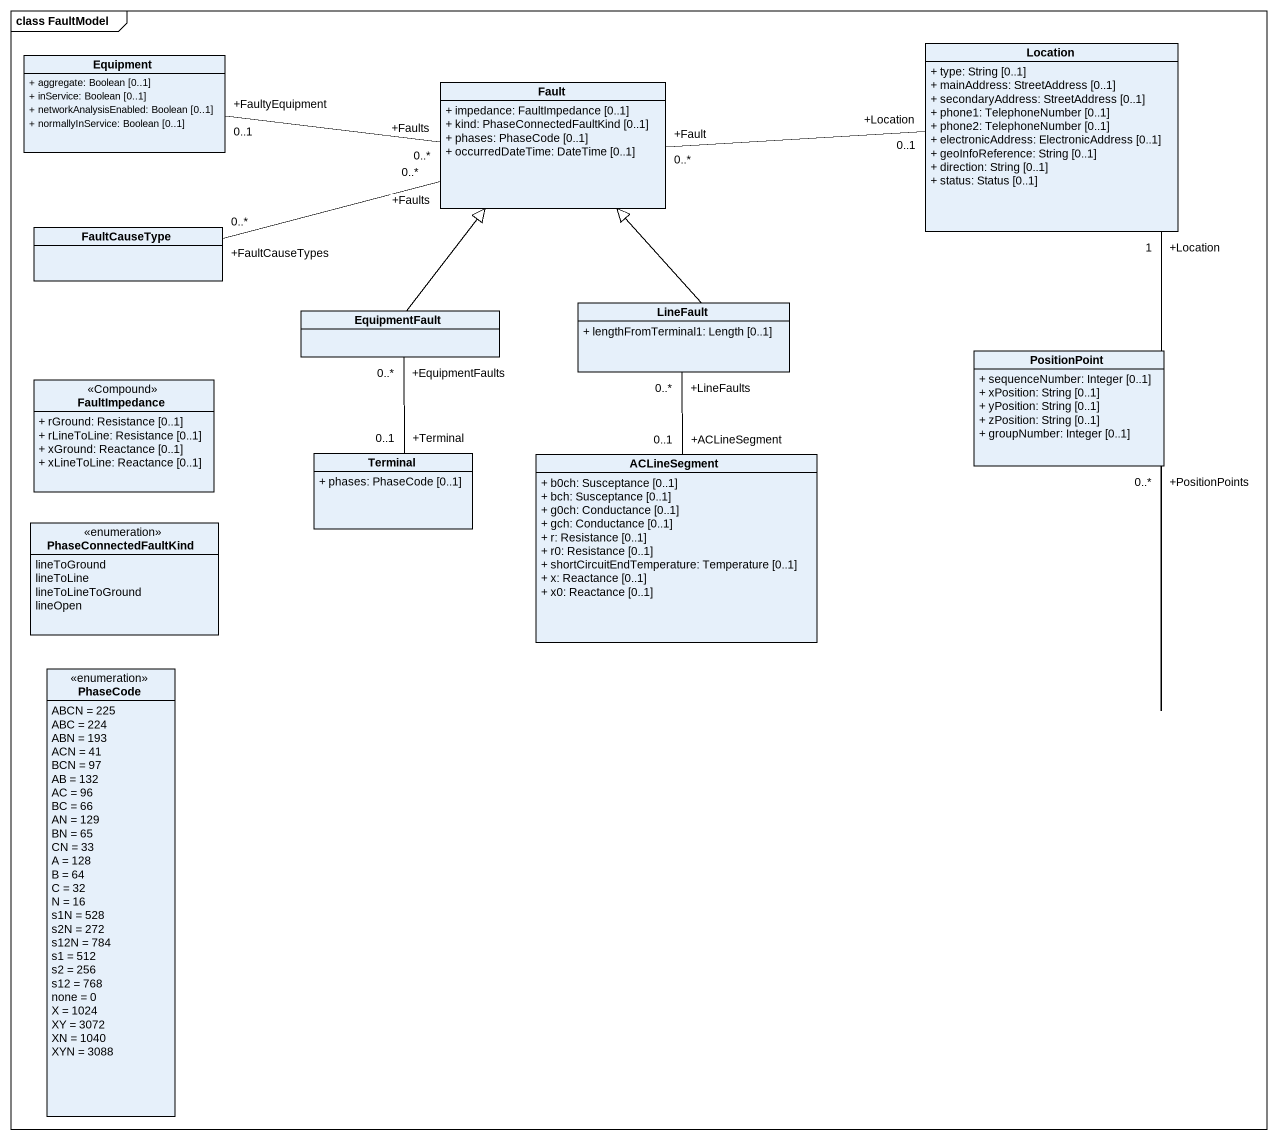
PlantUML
@startuml
mainframe class FaultModel
hide circle
hide empty members
skinparam classAttributeIconSize 0
class Equipment {
  + aggregate: Boolean [0..1]
  + inService: Boolean [0..1]
  + networkAnalysisEnabled: Boolean [0..1]
  + normallyInService: Boolean [0..1]
}
class Location {
  + type: String [0..1]
  + mainAddress: StreetAddress [0..1]
  + secondaryAddress: StreetAddress [0..1]
  + phone1: TelephoneNumber [0..1]
  + phone2: TelephoneNumber [0..1]
  + electronicAddress: ElectronicAddress [0..1]
  + geoInfoReference: String [0..1]
  + direction: String [0..1]
  + status: Status [0..1]
}
class Fault {
  + impedance: FaultImpedance [0..1]
  + kind: PhaseConnectedFaultKind [0..1]
  + phases: PhaseCode [0..1]
  + occurredDateTime: DateTime [0..1]
}
class FaultCauseType
class LineFault {
  + lengthFromTerminal1: Length [0..1]
}
class EquipmentFault
class PositionPoint {
  + sequenceNumber: Integer [0..1]
  + xPosition: String [0..1]
  + yPosition: String [0..1]
  + zPosition: String [0..1]
  + groupNumber: Integer [0..1]
}
class FaultImpedance <<Compound>> {
  + rGround: Resistance [0..1]
  + rLineToLine: Resistance [0..1]
  + xGround: Reactance [0..1]
  + xLineToLine: Reactance [0..1]
}
class Terminal {
  + phases: PhaseCode [0..1]
}
class ACLineSegment {
  + b0ch: Susceptance [0..1]
  + bch: Susceptance [0..1]
  + g0ch: Conductance [0..1]
  + gch: Conductance [0..1]
  + r: Resistance [0..1]
  + r0: Resistance [0..1]
  + shortCircuitEndTemperature: Temperature [0..1]
  + x: Reactance [0..1]
  + x0: Reactance [0..1]
}
enum PhaseConnectedFaultKind {
  lineToGround
  lineToLine
  lineToLineToGround
  lineOpen
}
enum PhaseCode {
  ABCN = 225
  ABC = 224
  ABN = 193
  ACN = 41
  BCN = 97
  AB = 132
  AC = 96
  BC = 66
  AN = 129
  BN = 65
  CN = 33
  A = 128
  B = 64
  C = 32
  N = 16
  s1N = 528
  s2N = 272
  s12N = 784
  s1 = 512
  s2 = 256
  s12 = 768
  none = 0
  X = 1024
  XY = 3072
  XN = 1040
  XYN = 3088
}
Location "+Location\n1" -- "+PositionPoints\n0..*" PositionPoint
Fault "+Faults\n0..*" -left- "+FaultyEquipment\n0..1" Equipment
Fault "+Fault\n0..*" -right- "+Location\n0..1" Location
Fault "+Faults\n0..*" -left- "+FaultCauseTypes\n0..*" FaultCauseType
LineFault -up-|> Fault
LineFault "+LineFaults\n0..*" -- "+ACLineSegment\n0..1" ACLineSegment
EquipmentFault -up-|> Fault
EquipmentFault "+EquipmentFaults\n0..*" -- "+Terminal\n0..1" Terminal
@enduml
